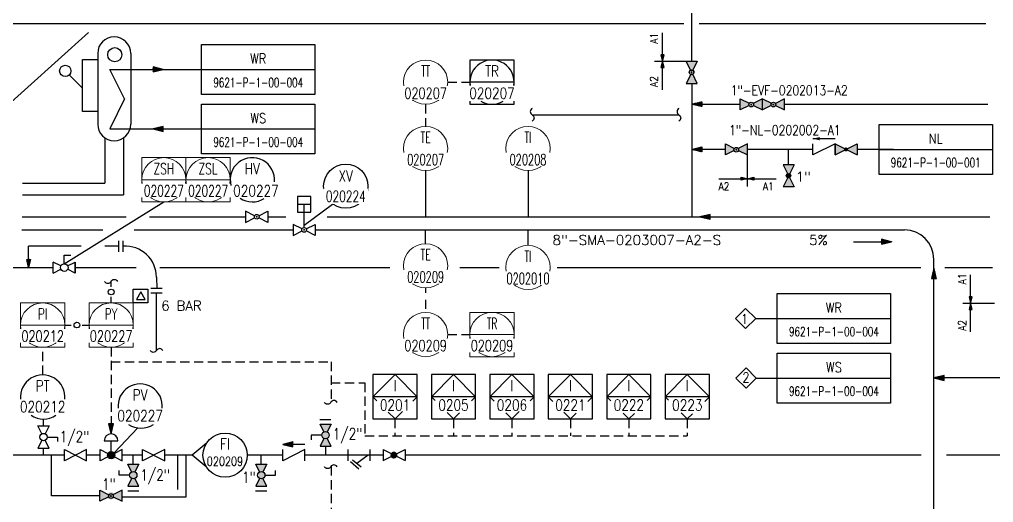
# Model space of a CAD drawing. Header units: inches. Extents: x 18 to 1172, y 24 to 967.
# Drawn here: x 488.4 to 752.5, y 621.1 to 752.1 of the extents above; entities that cross this region are included whole.
import ezdxf
from ezdxf.enums import TextEntityAlignment as Align

# ---------------------------------------------------------------- set-up
doc = ezdxf.new("R2010")
doc.units = ezdxf.units.IN
doc.header["$LTSCALE"] = 10
doc.header["$MEASUREMENT"] = 0
doc.linetypes.add('HIDDEN', pattern=[0.375, 0.25, -0.125])
for name, color, linetype in [('-B', 2, 'Continuous'), ('BLOCK', 7, 'Continuous'), ('FITTING', 3, 'Continuous'), ('INST', 4, 'Continuous'), ('MINE-LINE', 6, 'Continuous'), ('TEXT', 253, 'Continuous'), ('TXT-0', 7, 'Continuous'), ('WI', 255, 'Continuous')]:
    doc.layers.add(name, color=color, linetype=linetype)
doc.styles.add('ROMANS', font='romans.shx', dxfattribs={"width": 0.8})
doc.styles.add('style1', font='SIMPLEX.shx', dxfattribs={"width": 0.8})

# ---------------------------------------------------------------- blocks, each defined once
blk = doc.blocks.new('SON')
at = {"linetype": 'ByBlock'}
h = blk.add_hatch(dxfattribs=at)
h.set_pattern_fill('ANSI37', color=0, scale=80, style=0)
h.paths.add_polyline_path([(64, 264), (-64, 264), (0, 0)])
at = {"color": 0, "linetype": 'ByBlock'}
blk.add_lwpolyline([(64, 264), (-64, 264), (0, 0)], close=True, dxfattribs=at)
blk = doc.blocks.new('checkvalve')
at = {"layer": 'FITTING', "color": 0}
blk.add_line((0, 2.92), (6, 2.92), dxfattribs=at)
blk.add_lwpolyline([(4.2, 2.92, 0.9, 0, 0), (6, 2.92, 0, 0, 0)], format="xyseb", dxfattribs=at)
blk.add_lwpolyline([(0, -1.5), (0, 1.5), (6, -1.5), (6, 1.5)], dxfattribs=at)
at = {"layer": 'FITTING', "color": 2, "style": 'ROMANS', "width": 0.85}
blk.add_attdef('SIZE', text='', height=2.5, dxfattribs=at).set_placement((3, 5.52), align=Align.MIDDLE)
blk = doc.blocks.new('*U35')
at = {"layer": 'INST', "color": 0, "linetype": 'Continuous', "lineweight": 0}
blk.add_circle((0, 0), 6, dxfattribs=at)
at = {"style": 'ROMANS', "width": 0.8}
for tag, p in [('EQP', (0, 3)), ('NO', (0, -3))]:
    blk.add_attdef(tag, text='', height=3, dxfattribs=at).set_placement(p, align=Align.MIDDLE_CENTER)
blk.add_wipeout([(-6.2, -1.09), (6.2, -1.09), (6.2, -4.8), (-6.2, -4.8), (-6.2, -4.8), (-6.2, -4.8)]).dxf.layer = 'WI'
blk = doc.blocks.new('*U34')
at = {"layer": 'INST', "color": 0, "linetype": 'Continuous', "lineweight": 0}
blk.add_line((6, 0), (-6, 0), dxfattribs=at)
at = {"layer": 'INST', "color": 0, "linetype": 'Continuous', "lineweight": 0, "flags": 128}
blk.add_lwpolyline([(6, 6), (-6, 6), (-6, -6), (6, -6)], close=True, dxfattribs=at)
at = {"layer": 'INST', "color": 0, "linetype": 'Continuous', "lineweight": 0}
blk.add_circle((0, 0), 6, dxfattribs=at)
at = {"style": 'ROMANS', "width": 0.8}
for tag, p in [('EQP', (0, 3)), ('NO', (0, -3))]:
    blk.add_attdef(tag, text='', height=3, dxfattribs=at).set_placement(p, align=Align.MIDDLE_CENTER)
blk.add_wipeout([(-6.2, -1.09), (6.2, -1.09), (6.2, -4.8), (-6.2, -4.8), (-6.2, -4.8), (-6.2, -4.8)]).dxf.layer = 'WI'
blk = doc.blocks.new('TAG PSV')
at = {"color": 0}
blk.add_circle((0, 0), 6, dxfattribs=at)
at = {"layer": 'TEXT', "color": 0, "style": 'ROMANS', "width": 0.8, "flags": 8}
for tag, p in [('TAG', (0, 2.75)), ('NO', (0, -2.74))]:
    blk.add_attdef(tag, text='', height=3, dxfattribs=at).set_placement(p, align=Align.MIDDLE_CENTER)
blk.add_wipeout([(6.06, -0.68), (-6.09, -0.68), (-6.09, -4.84), (6.06, -4.84)]).dxf.layer = 'WI'
blk = doc.blocks.new('BRK LINE')
at = {"layer": 'MINE-LINE', "color": 0, "linetype": 'Continuous'}
blk.add_lwpolyline([(0, 1.73, 0.587355), (0, 0, -0.587355), (0, -1.73)], format="xyb", dxfattribs=at)

msp = doc.modelspace()

# ---------------------------------------------------------------- hatches: boundary and pattern name
at = {"layer": 'MINE-LINE', "linetype": 'Continuous'}
h = msp.add_hatch(color=6, dxfattribs=at)
h.paths.add_polyline_path([(672.15, 740.76), (669.15, 740.76), (670.34, 738.38, -0.096261), (670.58, 738.43, -0.146035), (670.93, 738.33)])
h.paths.add_polyline_path([(670.58, 737.15, 1), (670.58, 738.43, 1)])
h.paths.add_polyline_path([(670.72, 737.81, -1), (670.47, 737.81, -1)], flags=16)
h.paths.add_polyline_path([(669.15, 734.76), (672.15, 734.76), (670.91, 737.24, -0.1367), (670.58, 737.15, -0.087033), (670.36, 737.19)])
h = msp.add_hatch(color=6, dxfattribs=at)
h.paths.add_polyline_path([(683.81, 730.6), (683.81, 727.6), (686.19, 728.79, -0.096261), (686.14, 729.03, -0.146035), (686.24, 729.39)])
h.paths.add_polyline_path([(687.42, 729.03, 1), (686.14, 729.03, 1)])
h.paths.add_polyline_path([(686.76, 729.17, -1), (686.76, 728.92, -1)], flags=16)
h.paths.add_polyline_path([(689.81, 727.6), (689.81, 730.6), (687.33, 729.37, -0.1367), (687.42, 729.03, -0.087033), (687.38, 728.82)])
h = msp.add_hatch(color=6, dxfattribs=at)
h.paths.add_polyline_path([(689.81, 730.6), (689.81, 727.6), (692.19, 728.79, -0.096261), (692.14, 729.03, -0.146035), (692.24, 729.39)])
h.paths.add_polyline_path([(693.42, 729.03, 1), (692.14, 729.03, 1)])
h.paths.add_polyline_path([(692.76, 729.17, -1), (692.76, 728.92, -1)], flags=16)
h.paths.add_polyline_path([(695.81, 727.6), (695.81, 730.6), (693.33, 729.37, -0.1367), (693.42, 729.03, -0.087033), (693.38, 728.82)])
h = msp.add_hatch(color=6, dxfattribs=at)
h.paths.add_polyline_path([(709.5, 718.44), (709.5, 715.44), (711.88, 716.63, -0.096261), (711.83, 716.87, -0.146035), (711.94, 717.22)])
h.paths.add_polyline_path([(713.11, 716.87, 1), (711.83, 716.87, 1)])
h.paths.add_polyline_path([(712.46, 717.01, -1), (712.46, 716.76, -1)], flags=16)
h.paths.add_polyline_path([(715.5, 715.44), (715.5, 718.44), (713.02, 717.2, -0.1367), (713.11, 716.87, -0.087033), (713.08, 716.66)])
h = msp.add_hatch(color=6, dxfattribs=at)
h.paths.add_polyline_path([(679.79, 718.36), (679.79, 715.36), (682.17, 716.55, -0.096261), (682.12, 716.79, -0.146035), (682.23, 717.14)])
h.paths.add_polyline_path([(683.4, 716.79, 1), (682.12, 716.79, 1)])
h.paths.add_polyline_path([(682.74, 716.93, -1), (682.74, 716.68, -1)], flags=16)
h.paths.add_polyline_path([(685.79, 715.36), (685.79, 718.36), (683.31, 717.12, -0.1367), (683.4, 716.79, -0.087033), (683.37, 716.57)])
h = msp.add_hatch(color=6, dxfattribs=at)
h.paths.add_polyline_path([(698.47, 712.71), (695.47, 712.71), (696.66, 710.33, -0.096261), (696.9, 710.38, -0.146035), (697.25, 710.27)])
h.paths.add_polyline_path([(696.9, 709.1, 1), (696.9, 710.38, 1)])
h.paths.add_polyline_path([(697.04, 709.76, -1), (696.79, 709.76, -1)], flags=16)
h.paths.add_polyline_path([(695.47, 706.71), (698.47, 706.71), (697.23, 709.19, -0.1367), (696.9, 709.1, -0.087033), (696.68, 709.14)])
h = msp.add_hatch(color=6, dxfattribs=at)
h.paths.add_polyline_path([(572.35, 639.4, -1), (570.35, 639.4, -1)])
h.paths.add_polyline_path([(572.85, 636.4), (569.85, 636.4), (570.9, 638.5, 0.236068), (571.8, 638.5)])
h.paths.add_polyline_path([(571.8, 640.29, 0.236068), (570.9, 640.29), (569.85, 642.4), (572.85, 642.4)])
h = msp.add_hatch(color=6, dxfattribs=at)
h.dxf.hatch_style = 1
edge = h.paths.add_edge_path()
edge.add_arc((513.2, 633.97), 1, 0, 360)
h = msp.add_hatch(color=6, dxfattribs=at)
h.paths.add_polyline_path([(520.23, 628.55, 1), (518.22, 628.55, 1)])
h.paths.add_polyline_path([(520.72, 631.55), (517.72, 631.55), (518.78, 629.45, -0.236068), (519.67, 629.45)])
h.paths.add_polyline_path([(519.67, 627.65, -0.236068), (518.78, 627.65), (517.72, 625.55), (520.72, 625.55)])
h = msp.add_hatch(color=6, dxfattribs=at)
h.paths.add_polyline_path([(554.93, 628.55, 1), (552.93, 628.55, 1)])
h.paths.add_polyline_path([(555.43, 631.55), (552.43, 631.55), (553.48, 629.45, -0.236068), (554.38, 629.45)])
h.paths.add_polyline_path([(554.38, 627.65, -0.236068), (553.48, 627.65), (552.43, 625.55), (555.43, 625.55)])
h = msp.add_hatch(color=6, dxfattribs=at)
h.paths.add_polyline_path([(514.08, 623.4, -0.116434), (514.19, 622.96, -0.116434), (514.09, 622.51), (516.21, 621.5), (516.16, 624.49)])
h.paths.add_polyline_path([(512.18, 622.92, 1), (514.19, 622.96, 1)])
h.paths.add_polyline_path([(510.16, 624.38), (510.22, 621.38), (512.3, 622.47, -0.116434), (512.18, 622.92, -0.116434), (512.28, 623.37)])
at = {"layer": 'TXT-0'}
for points in [[(662.71, 740.78), (663.14, 742.5), (662.28, 742.5)], [(662.71, 740.78), (662.28, 739.06), (663.14, 739.06)], [(685.76, 708.94), (684.04, 708.51), (684.04, 709.37)], [(685.76, 708.94), (687.48, 709.37), (687.48, 708.51)], [(746.28, 675.16), (746.71, 676.88), (745.85, 676.88)], [(746.28, 675.16), (745.85, 673.44), (746.71, 673.44)]]:
    msp.add_hatch(color=256, dxfattribs=at).paths.add_polyline_path(points)

# ---------------------------------------------------------------- linework, layer by layer
at = {"layer": '-B', "color": 6, "linetype": 'Continuous'}
msp.add_line((670.66, 740.78), (670.66, 782.51), dxfattribs=at)
at = {"color": 6}
for p, q in [((670.66, 734.78), (670.66, 698.61)), ((679.76, 716.88), (670.66, 716.88)), ((703.51, 716.88), (685.76, 716.88)), ((696.91, 712.7), (696.91, 716.88)), ((725.39, 716.88), (715.47, 716.88)), ((736.32, 616.68), (736.32, 687.06)), ((525.52, 682.28), (525.56, 679.13)), ((754.22, 654.92), (736.32, 654.92)), ((732.84, 633.97), (592.95, 633.97)), ((1008.96, 633.97), (739.69, 633.97))]:
    msp.add_line(p, q, dxfattribs=at)
at = {"color": 6, "linetype": 'Continuous'}
msp.add_line((721.43, 716.88), (752.17, 716.88), dxfattribs=at)
msp.add_lwpolyline([(721.43, 723.65), (752.17, 723.65), (752.17, 710.12), (721.43, 710.12)], close=True, dxfattribs=at)
at = {"color": 6}
msp.add_arc((728.32, 687.06), 8, 0, 90, dxfattribs=at)
at = {"layer": 'INST', "color": 6}
msp.add_line((622.49, 735.13), (610.49, 735.13), dxfattribs=at)
at = {"layer": 'INST', "color": 6, "flags": 128}
for points in [[(622.49, 734.23), (622.49, 741.13), (610.49, 741.13), (610.49, 734.23)], [(610.49, 729.96), (610.49, 729.13), (622.49, 729.13), (622.49, 729.96)]]:
    msp.add_lwpolyline(points, dxfattribs=at)
at = {"layer": 'INST', "color": 6}
for start, end in [(351.3954, 188.6046), (239.5411, 300.4589)]:
    msp.add_arc((616.49, 735.13), 6, start, end, dxfattribs=at)
at = {"layer": 'MINE-LINE', "color": 6, "linetype": 'Continuous'}
for p, q in [((374.34, 751.06), (668.5, 751.06)), ((672.64, 751.06), (750.39, 751.06)), ((453.04, 699.92), (507.06, 748.6)), ((509.58, 742.94), (509.58, 723.72)), ((518.51, 742.94), (518.51, 723.72)), ((505.46, 727.17), (505.46, 741.24)), ((505.46, 741.24), (509.58, 741.24)), ((669.16, 740.78), (672.16, 740.78)), ((670.35, 738.4), (669.16, 740.78)), ((672.16, 740.78), (670.94, 738.34)), ((501.87, 737.09), (505.28, 733.68)), ((516.81, 730.6), (512.82, 738.59)), ((512.82, 738.59), (537.73, 738.59)), ((537.73, 738.59), (568.47, 738.59)), ((670.37, 737.2), (669.16, 734.78)), ((672.16, 734.78), (670.92, 737.26)), ((669.16, 734.78), (672.16, 734.78)), ((516.81, 730.6), (512.82, 722.43)), ((670.66, 729.17), (683.81, 729.17)), ((683.81, 727.6), (683.81, 730.6)), ((683.81, 730.6), (686.24, 729.39)), ((689.81, 730.6), (687.33, 729.37)), ((689.81, 730.6), (692.24, 729.39)), ((689.81, 727.6), (689.81, 730.6)), ((695.81, 730.6), (693.33, 729.37)), ((695.81, 727.6), (695.81, 730.6)), ((695.81, 729.17), (750.93, 729.17)), ((509.58, 727.17), (505.46, 727.17)), ((686.19, 728.79), (683.81, 727.6)), ((687.38, 728.82), (689.81, 727.6)), ((692.19, 728.79), (689.81, 727.6)), ((693.38, 728.82), (695.81, 727.6)), ((627.38, 726.28), (667.17, 726.28)), ((512.82, 722.43), (537.73, 722.43)), ((537.73, 722.43), (568.47, 722.43)), ((511.5, 720.05), (511.5, 707.69)), ((516.59, 720.05), (516.59, 704.59)), ((679.76, 718.38), (682.2, 717.17)), ((679.76, 715.38), (679.76, 718.38)), ((682.14, 716.58), (679.76, 715.38)), ((685.76, 718.38), (683.28, 717.15)), ((683.33, 716.6), (685.76, 715.38)), ((685.76, 715.38), (685.76, 718.38)), ((709.51, 718.38), (715.47, 715.41)), ((709.51, 718.38), (709.51, 715.41)), ((709.51, 715.41), (715.47, 718.38)), ((715.47, 718.38), (715.47, 715.41)), ((598.49, 711.13), (598.49, 698.61)), ((626.25, 711.13), (626.25, 698.61)), ((695.42, 712.67), (698.39, 706.7)), ((698.39, 712.67), (695.42, 712.67)), ((698.39, 712.67), (695.42, 706.7)), ((489.19, 707.69), (511.5, 707.69)), ((698.39, 706.7), (695.42, 706.7)), ((489.19, 704.59), (516.59, 704.59)), ((549.69, 700.11), (549.69, 697.11)), ((552.11, 698.9), (549.69, 700.11)), ((553.26, 698.9), (555.69, 700.11)), ((555.69, 700.11), (555.69, 697.11)), ((565.55, 695.7), (565.55, 702)), ((489.08, 698.61), (517.26, 698.61)), ((523.63, 698.61), (549.69, 698.61)), ((549.69, 697.11), (552.12, 698.32)), ((555.69, 697.11), (553.26, 698.32)), ((555.69, 698.61), (560.57, 698.61)), ((571.79, 698.61), (751.45, 698.61)), ((488.98, 695.06), (511, 695.06)), ((519.46, 695.06), (562.55, 695.06)), ((562.55, 696.56), (562.55, 693.56)), ((564.97, 695.35), (562.55, 696.56)), ((562.55, 693.56), (564.98, 694.78)), ((566.12, 695.35), (568.55, 696.56)), ((568.55, 693.56), (566.12, 694.78)), ((568.55, 696.56), (568.55, 693.56)), ((568.55, 695.06), (728.32, 695.06)), ((598.49, 691.31), (598.49, 695.06)), ((626.25, 690.88), (626.25, 695.06)), ((515.28, 689.13), (515.28, 692.13)), ((516.52, 689.13), (516.52, 692.13)), ((505.11, 690.63), (490.85, 690.63)), ((490.85, 684.85), (490.85, 690.63)), ((515.28, 690.63), (511.54, 690.63)), ((500.49, 685.89), (500.49, 688.21)), ((500.49, 688.21), (502.26, 688.21)), ((473.97, 684.85), (497.37, 684.85)), ((497.49, 683.35), (497.49, 686.35)), ((499.56, 685.32), (497.49, 686.35)), ((497.49, 683.35), (499.56, 684.39)), ((501.42, 685.32), (503.49, 686.35)), ((503.49, 683.35), (501.42, 684.39)), ((503.49, 686.35), (503.49, 683.35)), ((503.49, 683.35), (503.49, 686.35)), ((503.49, 684.85), (520.02, 684.85)), ((526.38, 684.85), (588.78, 684.85)), ((607.74, 684.85), (618.45, 684.85)), ((634.14, 684.85), (732.77, 684.85)), ((739.25, 684.85), (752.23, 684.85)), ((527.02, 679.13), (524.02, 679.13)), ((527.02, 677.89), (524.02, 677.89)), ((525.52, 662.36), (525.52, 677.89)), ((687.99, 671.01), (693.84, 671.03)), ((693.84, 671.03), (724.58, 671.03)), ((688.1, 654.88), (693.84, 654.88)), ((693.84, 654.88), (724.58, 654.88)), ((596.2, 649.8), (584.2, 649.8)), ((612.05, 649.8), (600.05, 649.8)), ((627.9, 649.8), (615.9, 649.8)), ((643.75, 649.8), (631.75, 649.8)), ((659.6, 649.8), (647.6, 649.8)), ((675.45, 649.8), (663.45, 649.8)), ((494.88, 641.88), (494.88, 643.75)), ((569.82, 643.62), (572.82, 643.62)), ((514.01, 634.56), (520.46, 641.34)), ((570.29, 639.4), (567.48, 639.4)), ((567.48, 639.4), (567.48, 638.15)), ((495.88, 638.88), (498.7, 638.88)), ((498.7, 638.88), (498.7, 637.63)), ((513.2, 637.66), (513.2, 637.87)), ((513.2, 634.98), (513.2, 637.66)), ((539.02, 637.15), (535.17, 633.97)), ((565.73, 636.9), (559.73, 636.9)), ((500.53, 633.97), (479.88, 633.97)), ((494.88, 633.97), (494.88, 635.88)), ((500.53, 635.47), (506.53, 632.47)), ((506.53, 635.47), (500.53, 632.47)), ((500.53, 632.47), (500.53, 635.47)), ((500.53, 632.47), (500.53, 635.47)), ((506.53, 632.47), (506.53, 635.47)), ((506.53, 632.47), (506.53, 635.47)), ((510.2, 633.97), (506.53, 633.97)), ((510.2, 635.47), (512.3, 634.42)), ((510.2, 632.47), (510.2, 635.47)), ((510.2, 632.47), (510.2, 635.47)), ((510.2, 635.47), (512.3, 634.42)), ((516.2, 635.47), (514.1, 634.42)), ((516.2, 635.47), (514.1, 634.42)), ((516.2, 632.47), (516.2, 635.47)), ((516.2, 632.47), (516.2, 635.47)), ((521.75, 633.97), (516.2, 633.97)), ((519.22, 631.55), (519.22, 633.97)), ((521.75, 632.47), (521.75, 635.47)), ((527.75, 635.47), (521.75, 632.47)), ((521.75, 635.47), (527.75, 632.47)), ((521.75, 632.47), (521.75, 635.47)), ((527.75, 632.47), (527.75, 635.47)), ((527.75, 632.47), (527.75, 635.47)), ((535.17, 633.97), (527.75, 633.97)), ((531.18, 633.97), (531.18, 624.63)), ((533.54, 622.69), (533.54, 633.97)), ((539.02, 630.8), (535.17, 633.97)), ((559.73, 633.97), (550.11, 633.97)), ((553.93, 631.55), (553.93, 633.97)), ((586.98, 633.97), (565.73, 633.97)), ((571.35, 636.4), (571.35, 633.97)), ((577.47, 632.47), (577.47, 635.47)), ((577.47, 632.47), (577.47, 635.47)), ((582.94, 633.97), (579.85, 631.68)), ((583.47, 632.47), (583.47, 635.47)), ((583.47, 632.47), (583.47, 635.47)), ((586.98, 632.48), (592.95, 635.46)), ((586.98, 635.46), (586.98, 632.48)), ((586.98, 635.46), (592.95, 632.48)), ((592.95, 635.46), (592.95, 632.48)), ((512.3, 633.53), (510.2, 632.47)), ((512.3, 633.53), (510.2, 632.47)), ((514.1, 633.53), (516.2, 632.47)), ((514.1, 633.53), (516.2, 632.47)), ((580.38, 630.19), (578.08, 632.12)), ((581, 630.71), (578.7, 632.64)), ((581, 630.71), (578.7, 632.64)), ((515.41, 628.55), (515.41, 629.8)), ((557.75, 628.55), (557.75, 629.8)), ((518.22, 628.55), (515.41, 628.55)), ((554.93, 628.55), (557.75, 628.55)), ((510.18, 621.45), (510.18, 624.45)), ((510.18, 621.45), (510.18, 624.45)), ((510.18, 621.45), (510.18, 624.45)), ((510.18, 624.45), (512.62, 623.23)), ((510.18, 624.45), (512.62, 623.23)), ((516.18, 624.45), (513.71, 623.21)), ((516.18, 624.45), (513.71, 623.21)), ((516.18, 621.45), (516.18, 624.45)), ((516.18, 621.45), (516.18, 624.45)), ((517.7, 624.32), (520.7, 624.32)), ((552.4, 624.32), (555.4, 624.32)), ((512.57, 622.64), (510.18, 621.45)), ((512.57, 622.64), (510.18, 621.45)), ((513.76, 622.66), (516.18, 621.45)), ((513.76, 622.66), (516.18, 621.45)), ((516.18, 622.69), (533.54, 622.69))]:
    msp.add_line(p, q, dxfattribs=at)
at = {"layer": 'MINE-LINE', "color": 2, "linetype": 'HIDDEN'}
for p, q in [((513.2, 663.26), (513.2, 639.71)), ((513.2, 659.28), (572.85, 659.28)), ((572.85, 659.28), (572.85, 648.4)), ((572.85, 653.59), (582.03, 653.59)), ((582.03, 653.59), (582.03, 639.18)), ((582.03, 639.18), (669.45, 639.18)), ((572.85, 630.94), (572.85, 617.4))]:
    msp.add_line(p, q, dxfattribs=at)
at = {"layer": 'MINE-LINE', "color": 6, "linetype": 'Continuous'}
for points in [[(537.73, 745.35), (568.47, 745.35), (568.47, 731.82), (537.73, 731.82)], [(537.73, 729.2), (568.47, 729.2), (568.47, 715.66), (537.73, 715.66)], [(563.71, 699.89), (567.38, 699.89), (567.38, 704.12), (563.71, 704.12)], [(693.84, 677.8), (724.58, 677.8), (724.58, 664.27), (693.84, 664.27)], [(687.99, 671.01), (685.26, 673.74), (682.53, 671.01), (685.26, 668.28)], [(693.84, 661.64), (724.58, 661.64), (724.58, 648.11), (693.84, 648.11)], [(688.1, 654.88), (685.37, 657.61), (682.64, 654.88), (685.37, 652.15)]]:
    msp.add_lwpolyline(points, close=True, dxfattribs=at)
for points, const_width in [([(670.45, 737.79, -1), (670.7, 737.79, -1)], 0.25), ([(686.76, 728.92, -1), (686.76, 729.17, -1)], 0.25), ([(692.76, 728.92, -1), (692.76, 729.17, -1)], 0.25), ([(682.74, 716.68, -1), (682.74, 716.93, -1)], 0.25), ([(712.46, 717.15, -1), (712.46, 716.63, -1)], 0.52), ([(696.91, 710, -1), (696.91, 709.48, -1)], 0.52), ([(552.68, 698.75, -1), (552.68, 698.5, -1)], 0.25), ([(565.54, 695.2, -1), (565.54, 694.95, -1)], 0.25), ([(589.42, 633.99, -1), (590.35, 633.99, -1)], 0.936)]:
    msp.add_lwpolyline(points, format="xyb", close=True, dxfattribs=dict(at, const_width=const_width))
for points in [[(563.71, 702), (567.38, 702)], [(494.43, 639.78), (493.38, 641.88), (496.38, 641.88), (495.33, 639.78)], [(570.9, 640.29), (569.85, 642.4), (572.85, 642.4), (571.8, 640.29)], [(494.43, 637.98), (493.38, 635.88), (496.38, 635.88), (495.33, 637.98)], [(511.36, 637.87), (515.04, 637.87)], [(570.9, 638.5), (569.85, 636.4), (572.85, 636.4), (571.8, 638.5)], [(510.18, 622.95), (497.06, 622.94), (497.06, 633.97)], [(565.73, 632.47), (565.73, 635.47), (559.73, 632.47), (559.73, 635.47)], [(518.78, 629.45), (517.72, 631.55), (520.72, 631.55), (519.67, 629.45)], [(553.48, 629.45), (552.43, 631.55), (555.43, 631.55), (554.38, 629.45)], [(518.78, 627.65), (517.72, 625.55), (520.72, 625.55), (519.67, 627.65)], [(553.48, 627.65), (552.43, 625.55), (555.43, 625.55), (554.38, 627.65)]]:
    msp.add_lwpolyline(points, dxfattribs=at)
at = {"layer": 'MINE-LINE', "color": 6, "linetype": 'Continuous', "flags": 128}
for points in [[(596.2, 655.8), (584.2, 655.8), (584.2, 643.8), (596.2, 643.8)], [(612.05, 655.8), (600.05, 655.8), (600.05, 643.8), (612.05, 643.8)], [(627.9, 655.8), (615.9, 655.8), (615.9, 643.8), (627.9, 643.8)], [(643.75, 655.8), (631.75, 655.8), (631.75, 643.8), (643.75, 643.8)], [(659.6, 655.8), (647.6, 655.8), (647.6, 643.8), (659.6, 643.8)], [(675.45, 655.8), (663.45, 655.8), (663.45, 643.8), (675.45, 643.8)]]:
    msp.add_lwpolyline(points, close=True, dxfattribs=at)
for points in [[(590.2, 655.8), (584.2, 649.8), (585.28, 648.72)], [(595, 648.61), (596.2, 649.8), (590.2, 655.8)], [(606.05, 655.8), (600.05, 649.8), (601.07, 648.78)], [(610.94, 648.7), (612.05, 649.8), (606.05, 655.8)], [(621.9, 655.8), (615.9, 649.8), (617.06, 648.65)], [(626.83, 648.73), (627.9, 649.8), (621.9, 655.8)], [(637.75, 655.8), (631.75, 649.8), (633.02, 648.53)], [(642.48, 648.53), (643.75, 649.8), (637.75, 655.8)], [(653.6, 655.8), (647.6, 649.8), (648.72, 648.69)], [(658.57, 648.77), (659.6, 649.8), (653.6, 655.8)], [(669.45, 655.8), (663.45, 649.8), (664.39, 648.86)], [(674.19, 648.54), (675.45, 649.8), (669.45, 655.8)], [(588.34, 645.66), (590.2, 643.8), (592.21, 645.82)], [(604.34, 645.51), (606.05, 643.8), (607.71, 645.47)], [(620.24, 645.46), (621.9, 643.8), (623.87, 645.77)], [(635.94, 645.61), (637.75, 643.8), (639.34, 645.39)], [(652.07, 645.34), (653.6, 643.8), (655.1, 645.3)], [(667.77, 645.49), (669.45, 643.8), (670.88, 645.22)]]:
    msp.add_lwpolyline(points, dxfattribs=at)
at = {"layer": 'MINE-LINE', "color": 2, "linetype": 'HIDDEN'}
for points in [[(590.16, 643.8), (590.16, 639.18)], [(606.05, 643.8), (606.05, 639.18)], [(621.9, 643.8), (621.9, 639.18)], [(637.75, 643.8), (637.75, 639.18)], [(653.6, 643.8), (653.6, 639.18)], [(669.45, 643.8), (669.45, 639.18)]]:
    msp.add_lwpolyline(points, dxfattribs=at)
at = {"layer": 'MINE-LINE', "color": 6, "linetype": 'Continuous'}
msp.add_lwpolyline([(513.17, 622.74, -1), (513.17, 622.99, -1)], format="xyb", close=True, dxfattribs=at)
msp.add_lwpolyline([(513.17, 622.74, -1), (513.17, 622.99, -1)], format="xyb", close=True, dxfattribs=at)
for centre, radius in [((514.2, 742.57), 1.92), ((500.79, 738.17), 1.54), ((670.59, 737.8), 0.64), ((670.58, 737.79), 0.6), ((686.78, 729.03), 0.64), ((692.78, 729.03), 0.64), ((682.73, 716.81), 0.64), ((696.89, 709.74), 0.6), ((552.69, 698.61), 0.64), ((565.55, 695.06), 0.64), ((500.49, 684.85), 1.04), ((494.88, 638.88), 1), ((544.11, 633.97), 6), ((571.35, 639.4), 1), ((513.2, 633.97), 1), ((519.22, 628.55), 1), ((553.93, 628.55), 1), ((513.16, 622.88), 0.64), ((513.16, 622.88), 0.64)]:
    msp.add_circle(centre, radius, dxfattribs=at)
at = {"layer": 'MINE-LINE', "color": 2, "linetype": 'Continuous'}
msp.add_circle((513.22, 678.22), 0.77, dxfattribs=at)
at = {"layer": 'MINE-LINE', "color": 7, "linetype": 'Continuous'}
msp.add_circle((503.94, 669.26), 0.77, dxfattribs=at)
at = {"layer": 'MINE-LINE', "color": 6, "linetype": 'Continuous'}
for centre, radius, start, end in [((514.04, 742.94), 4.47, 0, 180), ((514.04, 723.72), 4.47, 180, 0), ((551.51, 708.66), 6, 236.1878, 302.6276), ((517.05, 682.18), 8.47, 0.6582, 93.5902), ((494.65, 649.75), 6, 354.215, 185.785), ((521.08, 647.28), 6, 354.215, 185.785), ((494.88, 649.75), 6, 235.7123, 304.2877), ((521.3, 647.28), 6, 235.7123, 304.2877), ((513.2, 637.87), 1.84, 0, 180)]:
    msp.add_arc(centre, radius, start, end, dxfattribs=at)
at = {"layer": 'TXT-0'}
for p, q in [((662.71, 733.04), (662.71, 748.52)), ((660.57, 740.78), (669.16, 740.78)), ((685.76, 706.79), (685.76, 715.38)), ((678.02, 708.94), (693.5, 708.94)), ((714.53, 691.86), (724.84, 691.86)), ((746.28, 667.42), (746.28, 682.9)), ((744.13, 675.16), (752.72, 675.16))]:
    msp.add_line(p, q, dxfattribs=at)
at = {"layer": 'TXT-0', "color": 2}
msp.add_line((513.22, 679.65), (513.22, 681.18), dxfattribs=at)
at = {"layer": 'TXT-0'}
for points in [[(662.71, 740.78), (663.14, 742.5), (662.28, 742.5), (662.71, 740.78)], [(662.71, 740.78), (662.28, 739.06), (663.14, 739.06), (662.71, 740.78)], [(685.76, 708.94), (684.04, 708.51), (684.04, 709.37), (685.76, 708.94)], [(685.76, 708.94), (687.48, 709.37), (687.48, 708.51), (685.76, 708.94)], [(746.28, 675.16), (746.71, 676.88), (745.85, 676.88), (746.28, 675.16)], [(746.28, 675.16), (745.85, 673.44), (746.71, 673.44), (746.28, 675.16)]]:
    msp.add_lwpolyline(points, dxfattribs=at)

# ---------------------------------------------------------------- block references
at = {"layer": 'FITTING', "color": 6, "xscale": -1}
msp.add_blockref('checkvalve', (709.51, 716.88), dxfattribs=at)
at = {"layer": 'INST', "color": 6}
ref = msp.add_blockref('*U35', (598.49, 666.68), dxfattribs=at)
ref.add_attrib('EQP', 'TT', dxfattribs={"layer": '0', "color": 7, "height": 3, "style": 'ROMANS', "width": 0.6}).set_placement((598.49, 669.68), align=Align.MIDDLE_CENTER)
ref.add_attrib('NO', '020209', dxfattribs={"layer": '0', "color": 7, "height": 3, "style": 'ROMANS', "width": 0.75}).set_placement((598.49, 663.68), align=Align.MIDDLE_CENTER)
ref = msp.add_blockref('*U34', (616.49, 666.68), dxfattribs=at)
ref.add_attrib('EQP', 'TR', dxfattribs={"layer": '0', "color": 7, "height": 3, "style": 'ROMANS', "width": 0.6}).set_placement((616.49, 669.68), align=Align.MIDDLE_CENTER)
ref.add_attrib('NO', '020209', dxfattribs={"layer": '0', "color": 7, "height": 3, "style": 'ROMANS', "width": 0.75}).set_placement((616.49, 663.68), align=Align.MIDDLE_CENTER)
at = {"layer": 'MINE-LINE', "color": 6, "linetype": 'Continuous', "yscale": 0.01039999999920838}
for p, xscale, zscale, rotation in [((527.32, 738.59), 0.01039999999920838, 0.01039999999920838, 90), ((670.66, 729.17), -0.01039999999920838, 0.0104, 270), ((524.57, 722.43), 0.01039999999920838, 0.01039999999920838, 270), ((670.66, 716.88), -0.01039999999920838, 0.0104, 270), ((672.87, 698.61), 0.01039999999920838, 0.01039999999920838, 270), ((736.32, 684.66), 0.01039999999920838, 0.01039999999920838, 180), ((736.32, 654.92), 0.01039999999920838, 0.01039999999920838, 270), ((559.73, 636.9), 0.01039999999920838, 0.01039999999920838, 270)]:
    msp.add_blockref('SON', p, dxfattribs=dict(at, xscale=xscale, zscale=zscale, rotation=rotation))
at = {"layer": 'MINE-LINE', "color": 6, "linetype": 'Continuous'}
for p in [(627.38, 726.28), (667.17, 726.28)]:
    msp.add_blockref('BRK LINE', p, dxfattribs=at)
ref = msp.add_blockref('*U34', (527.51, 708.66), dxfattribs=at)
ref.add_attrib('EQP', 'ZSH', dxfattribs={"layer": '0', "color": 7, "height": 3, "style": 'ROMANS', "width": 0.7}).set_placement((527.51, 711.66), align=Align.MIDDLE_CENTER)
ref.add_attrib('NO', '020227', dxfattribs={"layer": '0', "color": 7, "height": 3, "style": 'ROMANS', "width": 0.7}).set_placement((527.51, 705.65), align=Align.MIDDLE_CENTER)
ref = msp.add_blockref('TAG PSV', (576.83, 706.92), dxfattribs=at)
ref.add_attrib('TAG', 'XV', dxfattribs={"layer": 'TEXT', "color": 7, "height": 3, "style": 'ROMANS', "width": 0.8}).set_placement((576.83, 709.67), align=Align.MIDDLE_CENTER)
ref.add_attrib('NO', '020224', dxfattribs={"layer": 'TEXT', "color": 7, "height": 3, "style": 'ROMANS', "width": 0.7}).set_placement((576.83, 704.18), align=Align.MIDDLE_CENTER)
for p, xscale, yscale, zscale in [((490.85, 684.85), -0.0083199999993667, 0.0083199999993667, 0.008320000000000001), ((513.2, 639.71), 0.01040000002831221, 0.01040000002831221, 0.01040000002831221)]:
    msp.add_blockref('SON', p, dxfattribs=dict(at, xscale=xscale, yscale=yscale, zscale=zscale))
ref = msp.add_blockref('*U34', (494.65, 669.26), dxfattribs=at)
ref.add_attrib('EQP', 'PI', dxfattribs={"layer": '0', "color": 7, "height": 3, "style": 'ROMANS', "width": 0.7}).set_placement((494.65, 672.26), align=Align.MIDDLE_CENTER)
ref.add_attrib('NO', '020212', dxfattribs={"layer": '0', "color": 7, "height": 3, "style": 'ROMANS', "width": 0.75}).set_placement((494.65, 666.25), align=Align.MIDDLE_CENTER)
at = {"layer": 'MINE-LINE', "color": 6, "linetype": 'Continuous', "rotation": 270}
msp.add_blockref('BRK LINE', (525.52, 662.36), dxfattribs=at)
at = {"layer": 'MINE-LINE', "color": 2, "linetype": 'HIDDEN', "rotation": 270}
for p in [(572.76, 648.28), (572.76, 630.82)]:
    msp.add_blockref('BRK LINE', p, dxfattribs=at)
at = {"layer": 'TXT-0', "xscale": 0.01039999999920838, "yscale": 0.01039999999920838, "zscale": 0.01039999999920838, "rotation": 90}
msp.add_blockref('SON', (724.84, 691.86), dxfattribs=at)
at = {"layer": 'TXT-0', "color": 2, "rotation": 90}
msp.add_blockref('BRK LINE', (513.18, 681.11), dxfattribs=at)

# ---------------------------------------------------------------- texts
at = {"style": 'ROMANS', "width": 0.8}
for tag, height, p in [('TR', 3, (616.49, 738.13)), ('020207', 3, (616.49, 732.13)), ('HV', 3, (551.51, 711.66)), ('PT', 3, (494.65, 652.75)), ('I', 3, (590.2, 652.8)), ('I', 3, (606.05, 652.8)), ('I', 3, (621.9, 652.8)), ('I', 3, (637.75, 652.8)), ('I', 3, (653.6, 652.8)), ('I', 3, (669.45, 652.8)), ('PV', 3, (521.08, 650.28)), ('020212', 3, (494.65, 647.12)), ('0201', 3, (590.2, 647.56)), ('0205', 3, (606.05, 647.56)), ('0206', 3, (621.9, 647.56)), ('0221', 3, (637.75, 647.56)), ('0222', 3, (653.6, 647.56)), ('0223', 3, (669.45, 647.56)), ('020227', 3, (521.08, 644.65)), ('1/2"', 3, (577.32, 639.76)), ('1/2"', 3, (503.28, 639.01)), ('FI', 3, (544.11, 636.97)), ('020209', 2.4, (544.08, 632.3)), ('1/2"', 3, (525.13, 628.6)), ('1"', 3, (550.58, 627.99)), ('1"', 3, (512.63, 626.11))]:
    msp.add_attdef(tag, text='', height=height, dxfattribs=at).set_placement(p, align=Align.MIDDLE_CENTER)
at = {"layer": 'BLOCK', "color": 2, "style": 'ROMANS', "width": 0.85}
for p in [(660.41, 745.53), (743.98, 680.29)]:
    msp.add_attdef('A1', text='#####', height=2.148, rotation=90, dxfattribs=at).set_placement(p, align=Align.MIDDLE_LEFT)
for p in [(660.41, 736.78), (743.98, 670.65)]:
    msp.add_attdef('A2', text='#####', height=2.148, rotation=90, dxfattribs=at).set_placement(p, align=Align.MIDDLE_RIGHT)
msp.add_attdef('A2', text='#####', height=2.148, dxfattribs=at).set_placement((680.86, 706.87), align=Align.MIDDLE_RIGHT)
msp.add_attdef('A1', text='#####', height=2.148, dxfattribs=at).set_placement((689.95, 706.87), align=Align.MIDDLE_LEFT)
at = {"layer": 'TEXT', "color": 0, "linetype": 'Continuous', "style": 'style1', "width": 0.85}
for s, height, p in [('WR', 2.667, (553.1, 740.19)), ('WS', 2.667, (553.1, 724.03)), ('NL', 2.667, (736.8, 718.49)), ('WR', 2.667, (709.21, 672.64)), ('1', 2.67, (684.95, 669.55)), ('WS', 2.667, (709.21, 656.48)), ('2', 2.67, (685.38, 653.72))]:
    msp.add_text(s, height=height, dxfattribs=at).set_placement(p, align=Align.CENTER)
at = {"layer": 'TXT-0', "style": 'style1'}
for s, height, width, p in [('9621-P-1-00-004', 2.5, 0.7, (553.1, 733.78)), ('1"-EVF-0202013-A2', 2.6667, 0.8, (697.08, 731.58)), ('1"-NL-0202002-A1', 2.6667, 0.8, (695.9, 720.79)), ('9621-P-1-00-004', 2.5, 0.7, (553.1, 717.62)), ('9621-P-1-00-001', 2.5, 0.7, (736.8, 712.08)), ('9621-P-1-00-004', 2.5, 0.7, (709.21, 666.22)), ('9621-P-1-00-004', 2.5, 0.7, (709.21, 650.07))]:
    msp.add_text(s, height=height, dxfattribs=dict(at, width=width)).set_placement(p, align=Align.CENTER)
msp.add_text('1"', height=2.667, dxfattribs=at).set_placement((700.91, 708.15), align=Align.CENTER)
for s, height, p in [('8"-SMA-0203007-A2-S          5%%%', 2.6667, (632.91, 690.98)), ('6 BAR', 2.667, (526.8, 673.17))]:
    msp.add_text(s, height=height, dxfattribs=at).set_placement(p)

# ---------------------------------------------------------------- next in the draw order: linework, layer by layer
at = {"color": 6}
msp.add_line((500.49, 685.89), (527.51, 702.66), dxfattribs=at)
at = {"color": 2, "linetype": 'HIDDEN'}
for p, q in [((598.49, 676.13), (598.49, 672.68)), ((604.49, 666.68), (610.49, 666.68))]:
    msp.add_line(p, q, dxfattribs=at)
at = {"layer": 'MINE-LINE', "color": 6, "linetype": 'Continuous'}
msp.add_line((565.55, 696.34), (573.28, 702.08), dxfattribs=at)
at = {"layer": 'MINE-LINE', "color": 2, "linetype": 'HIDDEN'}
for p, q in [((500.65, 669.26), (502.41, 669.26)), ((494.65, 655.75), (494.65, 663.26))]:
    msp.add_line(p, q, dxfattribs=at)

# ---------------------------------------------------------------- next in the draw order: block references
at = {"layer": 'INST', "color": 6}
ref = msp.add_blockref('*U35', (598.49, 717.13), dxfattribs=at)
ref.add_attrib('EQP', 'TE', dxfattribs={"layer": '0', "color": 7, "height": 3, "style": 'ROMANS', "width": 0.6}).set_placement((598.49, 720.13), align=Align.MIDDLE_CENTER)
ref.add_attrib('NO', '020207', dxfattribs={"layer": '0', "color": 7, "height": 3, "style": 'ROMANS', "width": 0.65}).set_placement((598.49, 714.13), align=Align.MIDDLE_CENTER)
ref = msp.add_blockref('*U35', (626.25, 717.13), dxfattribs=at)
ref.add_attrib('EQP', 'TI', dxfattribs={"layer": '0', "color": 7, "height": 3, "style": 'ROMANS', "width": 0.6}).set_placement((626.25, 720.13), align=Align.MIDDLE_CENTER)
ref.add_attrib('NO', '020208', dxfattribs={"layer": '0', "color": 7, "height": 3, "style": 'ROMANS', "width": 0.65}).set_placement((626.25, 714.13), align=Align.MIDDLE_CENTER)
ref = msp.add_blockref('*U35', (598.49, 685.31), dxfattribs=at)
ref.add_attrib('EQP', 'TE', dxfattribs={"layer": '0', "color": 7, "height": 3, "style": 'ROMANS', "width": 0.6}).set_placement((598.49, 688.31), align=Align.MIDDLE_CENTER)
ref.add_attrib('NO', '020209', dxfattribs={"layer": '0', "color": 7, "height": 3, "style": 'ROMANS', "width": 0.65}).set_placement((598.49, 682.31), align=Align.MIDDLE_CENTER)
ref = msp.add_blockref('*U35', (626.25, 684.88), dxfattribs=at)
ref.add_attrib('EQP', 'TI', dxfattribs={"layer": '0', "color": 7, "height": 3, "style": 'ROMANS', "width": 0.6}).set_placement((626.25, 687.88), align=Align.MIDDLE_CENTER)
ref.add_attrib('NO', '0202010', dxfattribs={"layer": '0', "color": 7, "height": 3, "style": 'ROMANS', "width": 0.65}).set_placement((626.25, 681.88), align=Align.MIDDLE_CENTER)
at = {"layer": 'MINE-LINE', "color": 6, "linetype": 'Continuous'}
ref = msp.add_blockref('*U34', (539.51, 708.66), dxfattribs=at)
ref.add_attrib('EQP', 'ZSL', dxfattribs={"layer": '0', "color": 7, "height": 3, "style": 'ROMANS', "width": 0.7}).set_placement((539.51, 711.66), align=Align.MIDDLE_CENTER)
ref.add_attrib('NO', '020227', dxfattribs={"layer": '0', "color": 7, "height": 3, "style": 'ROMANS', "width": 0.7}).set_placement((539.51, 705.65), align=Align.MIDDLE_CENTER)
ref = msp.add_blockref('*U34', (513.22, 669.26), dxfattribs=at)
ref.add_attrib('EQP', 'PY', dxfattribs={"layer": '0', "color": 7, "height": 3, "style": 'ROMANS', "width": 0.7}).set_placement((513.22, 672.26), align=Align.MIDDLE_CENTER)
ref.add_attrib('NO', '020227', dxfattribs={"layer": '0', "color": 7, "height": 3, "style": 'ROMANS', "width": 0.75}).set_placement((513.22, 666.25), align=Align.MIDDLE_CENTER)

# ---------------------------------------------------------------- next in the draw order: linework, layer by layer
at = {"color": 2, "linetype": 'HIDDEN'}
for p, q in [((598.49, 729.13), (598.49, 723.13)), ((598.49, 679.31), (598.49, 678.03))]:
    msp.add_line(p, q, dxfattribs=at)
at = {"layer": 'MINE-LINE', "color": 2, "linetype": 'HIDDEN'}
msp.add_line((505.38, 669.26), (507.22, 669.26), dxfattribs=at)
at = {"layer": 'MINE-LINE', "color": 6, "linetype": 'Continuous'}
for points in [[(519.22, 679.01), (523.2, 679.01), (523.2, 675.26), (519.22, 675.26)], [(521.3, 678.22), (520.13, 676.2), (522.47, 676.2)]]:
    msp.add_lwpolyline(points, close=True, dxfattribs=at)
msp.add_arc((551.51, 708.66), 6, 354.4176, 194.6284, dxfattribs=at)
at = {"layer": 'TXT-0', "color": 2}
msp.add_line((513.22, 675.26), (513.22, 676.88), dxfattribs=at)

# ---------------------------------------------------------------- next in the draw order: texts
at = {"style": 'ROMANS', "width": 0.8}
msp.add_attdef('020227', text='', height=3, dxfattribs=at).set_placement((552.48, 705.66), align=Align.MIDDLE_CENTER)

# ---------------------------------------------------------------- next in the draw order: block references
at = {"layer": 'INST', "color": 6}
ref = msp.add_blockref('*U35', (598.49, 735.13), dxfattribs=at)
ref.add_attrib('EQP', 'TT', dxfattribs={"layer": '0', "color": 7, "height": 3, "style": 'ROMANS', "width": 0.6}).set_placement((598.49, 738.13), align=Align.MIDDLE_CENTER)
ref.add_attrib('NO', '020207', dxfattribs={"layer": '0', "color": 7, "height": 3, "style": 'ROMANS', "width": 0.75}).set_placement((598.49, 732.13), align=Align.MIDDLE_CENTER)

# ---------------------------------------------------------------- next in the draw order: linework, layer by layer
at = {"color": 2, "linetype": 'HIDDEN'}
msp.add_line((604.49, 735.13), (610.49, 735.13), dxfattribs=at)

doc.saveas('drawing.dxf')
